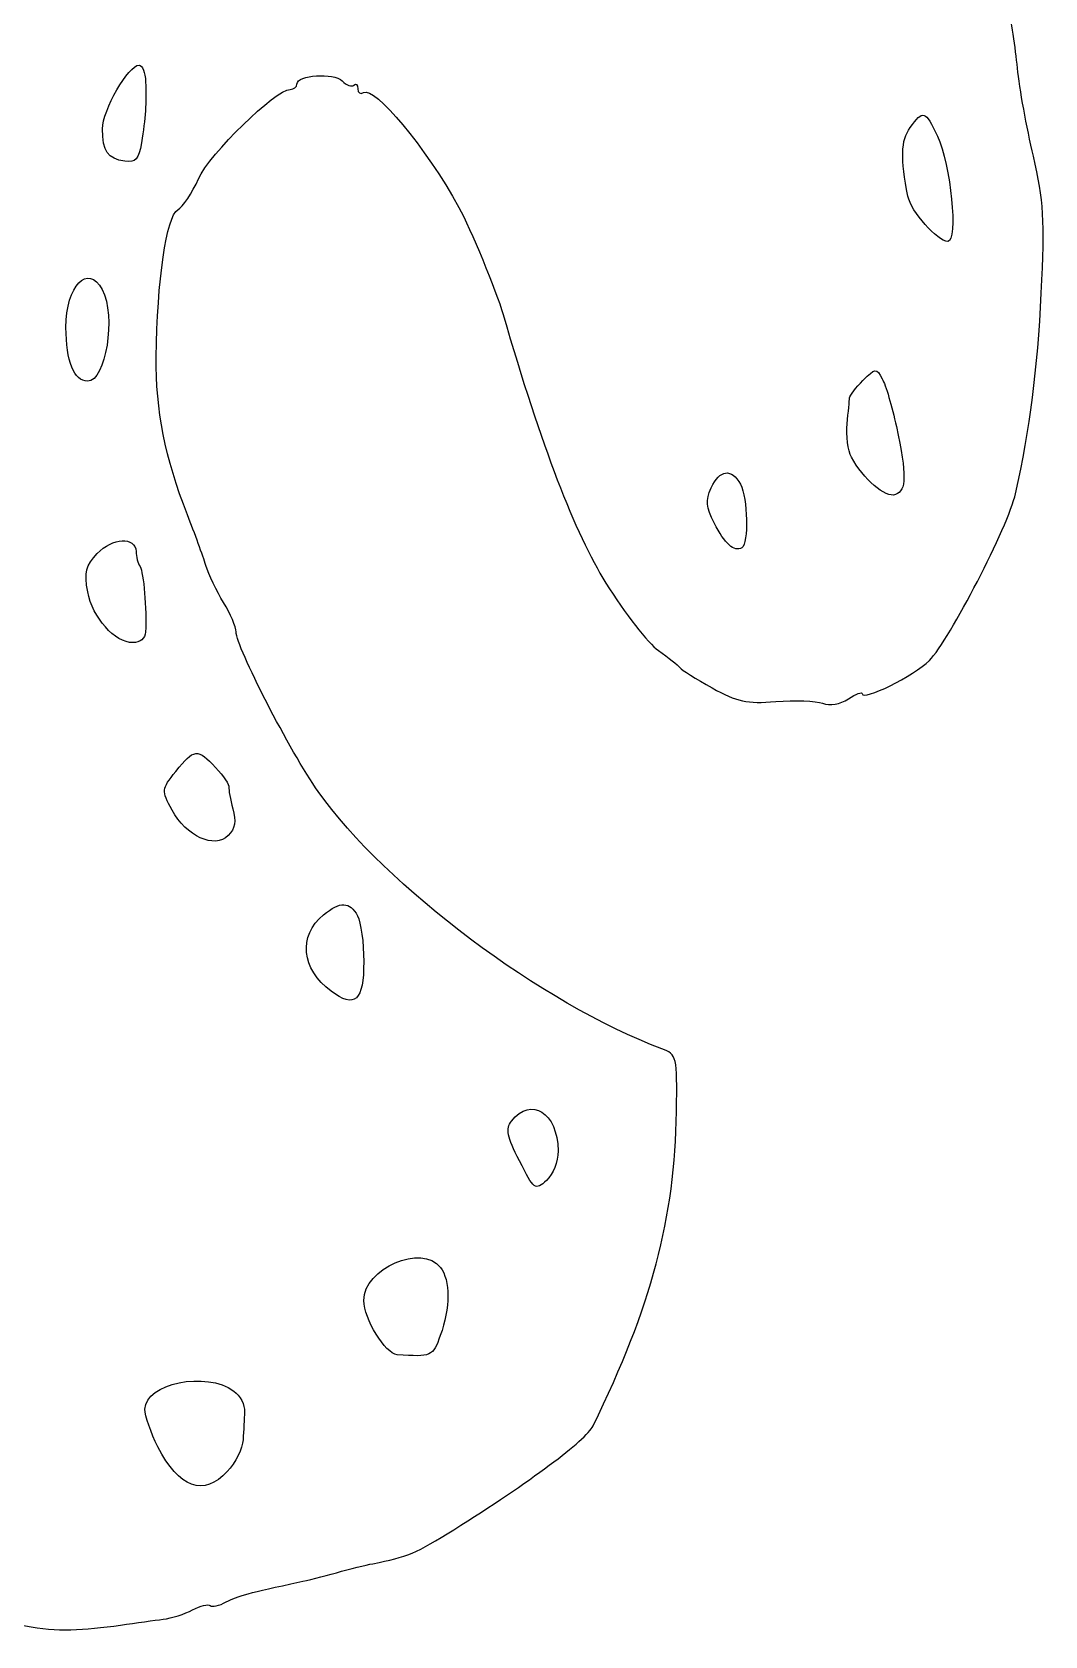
# Model space of a CAD drawing. Header units: millimetres. Extents: x 12 to 319, y 5 to 447.
# Drawn here: x 138 to 170.1, y 217.6 to 268.3 of the extents above; entities that cross this region are included whole.
import ezdxf

# ---------------------------------------------------------------- set-up
doc = ezdxf.new("R2010")
doc.units = ezdxf.units.MM
doc.layers.add('Layer 01', color=12, linetype='Continuous', true_color=0xc80000)

msp = doc.modelspace()

# ---------------------------------------------------------------- linework, layer by layer
at = {"layer": 'Layer 01'}
for points in [[(169.243, 267.173), (169.177, 267.808), (169.046, 268.718), (168.951, 269.194)], [(140.276, 265.253), (140.273, 265.841), (141.094, 267.27), (141.435, 267.27)], [(141.435, 267.27), (141.537, 267.27), (141.63, 267.031), (141.642, 266.74)], [(146.431, 266.67), (146.431, 266.957), (147.6, 267.035), (147.868, 266.767)], [(169.747, 264.386), (169.536, 265.284), (169.309, 266.538), (169.243, 267.173)], [(141.642, 266.74), (141.67, 266.069), (141.638, 265.604), (141.509, 264.806)], [(143.314, 263.67), (143.664, 264.46), (145.756, 266.5), (146.216, 266.5)], [(146.216, 266.5), (146.334, 266.5), (146.431, 266.577), (146.431, 266.67)], [(147.868, 266.767), (148.005, 266.63), (148.17, 266.572), (148.236, 266.637)], [(148.236, 266.637), (148.301, 266.703), (148.355, 266.65), (148.355, 266.521)], [(148.355, 266.521), (148.355, 266.391), (148.438, 266.336), (148.54, 266.399)], [(148.54, 266.399), (148.892, 266.617), (150.509, 264.669), (151.558, 262.764)], [(165.843, 265.29), (166.258, 265.863), (166.316, 265.845), (166.709, 265.02)], [(140.984, 264.229), (140.44, 264.304), (140.28, 264.536), (140.276, 265.253)], [(165.775, 263.118), (165.534, 264.301), (165.553, 264.89), (165.843, 265.29)], [(166.709, 265.02), (167.132, 264.133), (167.374, 261.689), (167.038, 261.689)], [(141.509, 264.806), (141.425, 264.286), (141.33, 264.181), (140.984, 264.229)], [(169.998, 260.056), (170.113, 262.385), (170.079, 262.975), (169.747, 264.386)], [(142.658, 262.69), (142.821, 262.781), (143.116, 263.222), (143.314, 263.67)], [(167.038, 261.689), (166.713, 261.689), (165.871, 262.641), (165.775, 263.118)], [(141.977, 258.033), (142.002, 260.431), (142.304, 262.492), (142.658, 262.69)], [(151.558, 262.764), (151.915, 262.117), (152.745, 260.11), (152.958, 259.38)], [(139.119, 258.969), (139.119, 260.283), (139.815, 261.007), (140.266, 260.163)], [(140.266, 260.163), (140.711, 259.333), (140.38, 257.264), (139.804, 257.264)], [(169.182, 253.704), (169.645, 255.798), (169.877, 257.6), (169.998, 260.056)], [(139.804, 257.264), (139.373, 257.264), (139.119, 257.896), (139.119, 258.969)], [(152.958, 259.38), (154.189, 255.16), (155.218, 252.472), (156.213, 250.876)], [(142.966, 253.031), (142.253, 254.852), (141.959, 256.338), (141.977, 258.033)], [(164.352, 257.29), (164.745, 257.683), (164.771, 257.686), (164.961, 257.345)], [(163.928, 256.735), (163.935, 256.814), (164.126, 257.064), (164.352, 257.29)], [(164.961, 257.345), (165.07, 257.15), (165.272, 256.467), (165.409, 255.828)], [(163.851, 255.918), (163.887, 256.288), (163.922, 256.655), (163.928, 256.735)], [(163.988, 254.859), (163.877, 255.071), (163.815, 255.547), (163.851, 255.918)], [(165.409, 255.828), (165.739, 254.292), (165.733, 253.811), (165.38, 253.676)], [(165.38, 253.676), (165.074, 253.559), (164.344, 254.179), (163.988, 254.859)], [(159.546, 253.887), (159.812, 254.471), (160.195, 254.52), (160.47, 254.005)], [(159.638, 252.781), (159.383, 253.278), (159.365, 253.491), (159.546, 253.887)], [(160.47, 254.005), (160.705, 253.567), (160.738, 252.133), (160.516, 251.996)], [(166.456, 248.427), (167.093, 249.078), (168.957, 252.686), (169.182, 253.704)], [(143.547, 251.436), (143.456, 251.731), (143.194, 252.449), (142.966, 253.031)], [(140.109, 251.81), (140.582, 252.313), (141.328, 252.353), (141.337, 251.876)], [(160.516, 251.996), (160.276, 251.848), (159.981, 252.111), (159.638, 252.781)], [(139.808, 250.599), (139.693, 251.221), (139.742, 251.419), (140.109, 251.81)], [(141.337, 251.876), (141.339, 251.717), (141.396, 251.501), (141.463, 251.395)], [(141.463, 251.395), (141.578, 251.21), (141.678, 250.039), (141.639, 249.327)], [(144.11, 250.259), (143.892, 250.612), (143.639, 251.142), (143.547, 251.436)], [(156.213, 250.876), (156.806, 249.925), (157.554, 248.965), (157.874, 248.741)], [(141.245, 248.99), (140.664, 248.99), (139.959, 249.778), (139.808, 250.599)], [(144.506, 249.33), (144.506, 249.488), (144.328, 249.906), (144.11, 250.259)], [(141.639, 249.327), (141.628, 249.127), (141.467, 248.99), (141.245, 248.99)], [(147.106, 244.276), (146.223, 245.523), (144.506, 248.861), (144.506, 249.33)], [(157.874, 248.741), (158.195, 248.518), (158.5, 248.276), (158.553, 248.203)], [(164.326, 247.378), (164.326, 247.126), (165.982, 247.941), (166.456, 248.427)], [(158.553, 248.203), (158.606, 248.131), (159.066, 247.839), (159.576, 247.555)], [(159.576, 247.555), (160.361, 247.118), (160.67, 247.052), (161.596, 247.127)], [(163.075, 247.072), (163.311, 246.984), (163.627, 247.039), (163.893, 247.212)], [(163.893, 247.212), (164.131, 247.367), (164.326, 247.442), (164.326, 247.378)], [(161.596, 247.127), (162.198, 247.175), (162.863, 247.15), (163.075, 247.072)], [(142.598, 244.917), (143.171, 245.641), (143.288, 245.652), (143.857, 245.038)], [(142.477, 243.691), (142.137, 244.321), (142.139, 244.337), (142.598, 244.917)], [(143.857, 245.038), (144.106, 244.769), (144.296, 244.488), (144.28, 244.413)], [(144.28, 244.413), (144.264, 244.337), (144.32, 244.03), (144.404, 243.73)], [(157.983, 236.134), (154.209, 237.547), (149.23, 241.274), (147.106, 244.276)], [(144.255, 242.884), (143.826, 242.454), (142.922, 242.864), (142.477, 243.691)], [(144.404, 243.73), (144.515, 243.334), (144.474, 243.102), (144.255, 242.884)], [(147.274, 240.375), (147.806, 240.809), (148.104, 240.801), (148.348, 240.344)], [(147.512, 237.957), (146.567, 238.656), (146.463, 239.713), (147.274, 240.375)], [(148.348, 240.344), (148.458, 240.139), (148.547, 239.487), (148.547, 238.894)], [(148.547, 238.894), (148.547, 237.655), (148.266, 237.4), (147.512, 237.957)], [(158.447, 234.148), (158.471, 235.911), (158.46, 235.955), (157.983, 236.134)], [(153.222, 233.844), (153.849, 234.648), (154.684, 234.116), (154.698, 232.905)], [(155.805, 224.2), (157.659, 227.984), (158.402, 230.782), (158.447, 234.148)], [(153.476, 232.591), (153.086, 233.36), (153.036, 233.606), (153.222, 233.844)], [(154.332, 231.972), (153.972, 231.646), (153.945, 231.665), (153.476, 232.591)], [(154.698, 232.905), (154.702, 232.553), (154.552, 232.171), (154.332, 231.972)], [(148.548, 228.17), (148.546, 229.184), (150.393, 229.983), (150.973, 229.219)], [(150.973, 229.219), (151.29, 228.802), (151.288, 227.94), (150.971, 227.059)], [(149.603, 226.455), (149.231, 226.483), (148.549, 227.591), (148.548, 228.17)], [(150.971, 227.059), (150.731, 226.395), (150.687, 226.376), (149.603, 226.455)], [(141.62, 224.731), (141.62, 225.549), (143.568, 225.945), (144.432, 225.304)], [(144.432, 225.304), (144.632, 225.155), (144.786, 224.86), (144.775, 224.649)], [(142.03, 223.535), (141.805, 223.98), (141.62, 224.519), (141.62, 224.731)], [(144.775, 224.649), (144.765, 224.437), (144.743, 224.039), (144.727, 223.763)], [(151.4, 220.916), (153.8, 222.42), (155.584, 223.751), (155.805, 224.2)], [(144.227, 222.753), (143.485, 221.953), (142.687, 222.237), (142.03, 223.535)], [(144.727, 223.763), (144.712, 223.487), (144.486, 223.033), (144.227, 222.753)], [(148.836, 219.84), (149.92, 220.049), (150.213, 220.172), (151.4, 220.916)], [(147.681, 219.555), (148.105, 219.67), (148.624, 219.799), (148.836, 219.84)], [(146.527, 219.262), (146.739, 219.307), (147.258, 219.439), (147.681, 219.555)], [(133.635, 219.253), (137.596, 217.717), (138.467, 217.554), (140.85, 217.898)], [(144.195, 218.628), (144.555, 218.822), (144.904, 218.917), (146.527, 219.262)], [(142.197, 218.08), (142.462, 218.111), (142.881, 218.245), (143.128, 218.378)], [(143.128, 218.378), (143.375, 218.51), (143.625, 218.572), (143.682, 218.514)], [(143.682, 218.514), (143.74, 218.456), (143.971, 218.507), (144.195, 218.628)], [(140.85, 217.898), (141.327, 217.967), (141.933, 218.048), (142.197, 218.08)]]:
    msp.add_open_spline(points, degree=3, dxfattribs=at)

doc.saveas('drawing.dxf')
